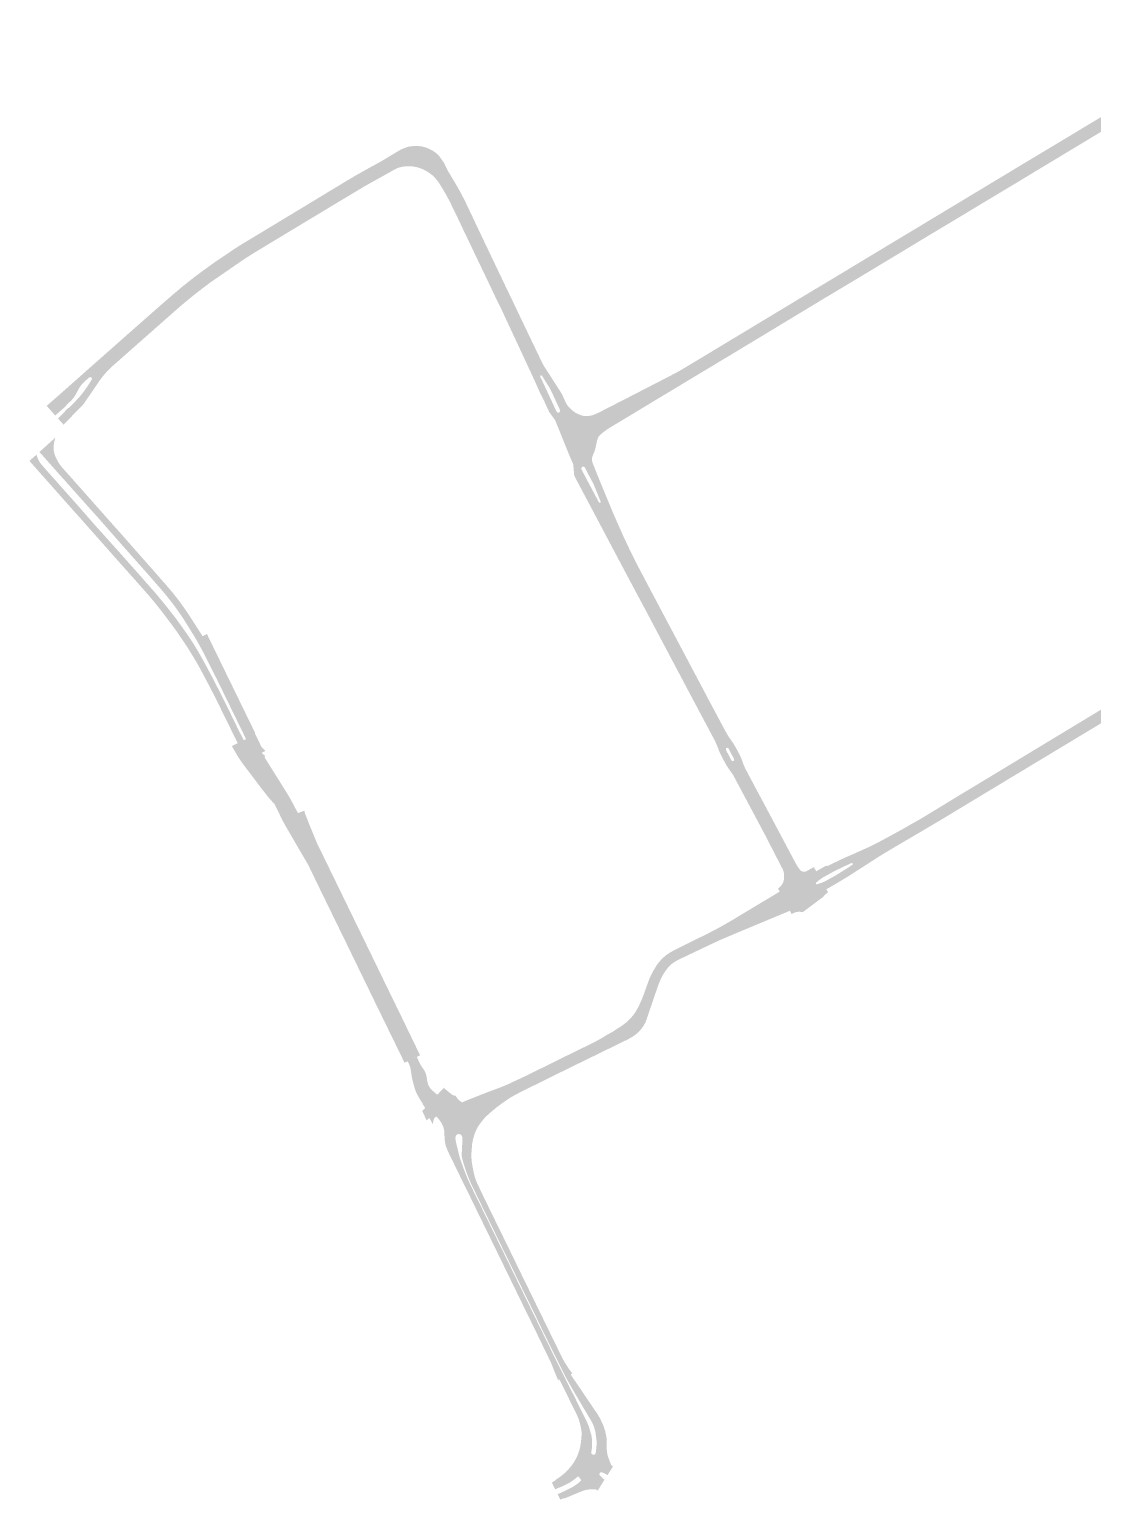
# Model space of a CAD drawing. Header units: inches. Extents: x 96691 to 101795, y 436648 to 442008.
# Drawn here: x 99948 to 100496, y 437876 to 438634 of the extents above; entities that cross this region are included whole.
import ezdxf

# ---------------------------------------------------------------- set-up
doc = ezdxf.new("R2010")
doc.units = ezdxf.units.IN
doc.header["$MEASUREMENT"] = 0

msp = doc.modelspace()

# ---------------------------------------------------------------- hatches: boundary and pattern name
for points in [[(100453.44, 438552.66), (100433.26, 438540.52), (100418.99, 438531.94), (100415.65, 438537.53), (100417.01, 438538.36), (100450.53, 438558.58), (100453.44, 438560.33), (100455, 438561.28), (100456.89, 438562.41), (100458.46, 438563.35), (100474.16, 438572.77), (100500.02, 438588.35), (100512.82, 438596.05), (100522.8, 438602.06), (100525.43, 438603.64), (100532.61, 438607.96), (100533.16, 438608.29), (100534.87, 438609.3), (100535.31, 438609.57), (100556.49, 438622.35), (100569.89, 438630.44), (100575.33, 438633.72), (100577.17, 438630.59), (100577.18, 438630.58), (100572.71, 438627.88), (100559.79, 438620.16), (100559.62, 438620.01), (100559.56, 438619.64), (100559.76, 438619.32), (100560.12, 438619.21), (100563.88, 438621.01), (100565.68, 438621.89), (100567.05, 438622.52), (100568.41, 438623.19), (100569.75, 438623.89), (100571.07, 438624.62), (100578.21, 438628.75), (100580.41, 438625.03), (100574.17, 438621.42), (100573.08, 438620.82), (100572.55, 438620.54), (100572.01, 438620.27), (100571.47, 438620.02), (100570.92, 438619.78), (100570.36, 438619.55), (100564.78, 438617.32), (100562.92, 438616.59), (100560.88, 438615.68), (100560.18, 438615.35), (100553.47, 438612.11), (100551.8, 438611.28), (100548.47, 438609.68), (100547.12, 438608.98), (100546.05, 438608.4), (100544.76, 438607.65), (100541.81, 438605.88), (100540.23, 438604.92), (100538.17, 438603.7), (100536.48, 438602.66), (100536.29, 438602.55), (100536.09, 438602.41), (100528.93, 438598.13), (100526.38, 438596.59), (100516.05, 438590.38), (100503.18, 438582.64), (100500.02, 438580.74), (100477.4, 438567.11), (100465.6, 438560), (100464.59, 438559.37), (100464.33, 438559.21), (100464.08, 438559.06), (100460.06, 438556.64), (100454.93, 438553.53), (100454.71, 438553.4), (100453.44, 438552.66)], [(100159.13, 438568.4), (100161.63, 438564.91), (100161.94, 438564.23), (100161.98, 438564.15), (100163.29, 438561.37), (100164.61, 438559.1), (100158.35, 438555.53), (100156.54, 438557.65), (100155.58, 438558.55), (100153.99, 438559.74), (100153.53, 438560.04), (100153.07, 438560.32), (100152.6, 438560.6), (100152.13, 438560.86), (100151.65, 438561.12), (100151.17, 438561.36), (100150.68, 438561.6), (100149.8, 438561.98), (100149.25, 438562.18), (100148.94, 438562.28), (100148.62, 438562.38), (100148.3, 438562.47), (100147.98, 438562.56), (100147.66, 438562.64), (100147.34, 438562.72), (100147.02, 438562.79), (100146.69, 438562.85), (100146.37, 438562.91), (100146.04, 438562.96), (100145.71, 438563.01), (100145.38, 438563.05), (100145.05, 438563.09), (100144.72, 438563.12), (100144.39, 438563.14), (100144.06, 438563.16), (100142.41, 438563.12), (100142.05, 438563.11), (100141.58, 438563.08), (100141.1, 438563.03), (100140.63, 438562.97), (100140.16, 438562.89), (100139.69, 438562.8), (100139.23, 438562.69), (100138.77, 438562.56), (100138.31, 438562.42), (100137.86, 438562.26), (100137.41, 438562.09), (100136.97, 438561.91), (100136.54, 438561.7), (100136.12, 438561.49), (100135.7, 438561.26), (100135.39, 438561.07), (100131.69, 438558.97), (100129.97, 438558.01), (100127.97, 438556.9), (100124.46, 438554.96), (100120.08, 438552.49), (100106.36, 438544.23), (100102.49, 438550.19), (100102.47, 438550.22), (100108.47, 438553.84), (100111.22, 438555.5), (100116.08, 438558.38), (100123.09, 438562.34), (100125.93, 438563.86), (100127.85, 438564.93), (100130.48, 438566.45), (100134.8, 438569.03), (100137.38, 438570.61), (100137.84, 438570.88), (100138.3, 438571.15), (100138.77, 438571.41), (100139.24, 438571.66), (100139.72, 438571.9), (100140.2, 438572.13), (100140.69, 438572.35), (100143.31, 438573.25), (100143.76, 438573.32), (100144.22, 438573.38), (100144.68, 438573.44), (100145.14, 438573.48), (100145.6, 438573.52), (100146.06, 438573.54), (100146.52, 438573.56), (100146.99, 438573.57), (100147.45, 438573.58), (100147.91, 438573.57), (100148.63, 438573.54), (100148.88, 438573.52), (100149.13, 438573.5), (100149.39, 438573.47), (100149.64, 438573.43), (100149.89, 438573.39), (100150.14, 438573.35), (100150.39, 438573.31), (100150.64, 438573.25), (100150.89, 438573.2), (100151.14, 438573.14), (100151.39, 438573.07), (100151.63, 438573.01), (100151.88, 438572.93), (100152.12, 438572.86), (100152.36, 438572.77), (100152.6, 438572.69), (100152.84, 438572.6), (100153.08, 438572.51), (100153.31, 438572.41), (100153.55, 438572.31), (100153.78, 438572.2), (100154.01, 438572.09), (100154.23, 438571.97), (100154.47, 438571.87), (100154.7, 438571.76), (100154.92, 438571.64), (100155.15, 438571.53), (100155.37, 438571.4), (100155.59, 438571.28), (100155.81, 438571.15), (100156.03, 438571.02), (100156.24, 438570.88), (100156.45, 438570.74), (100156.66, 438570.59), (100156.87, 438570.44), (100157.07, 438570.29), (100157.27, 438570.14), (100157.47, 438569.98), (100157.67, 438569.82), (100157.86, 438569.65), (100158.05, 438569.48), (100158.24, 438569.31), (100158.42, 438569.13), (100158.6, 438568.95), (100158.78, 438568.77), (100158.95, 438568.59), (100159.13, 438568.4)], [(100058.9, 438515.45), (100041.11, 438503.21), (100034.54, 438498.21), (100029.81, 438494.42), (100028.44, 438493.28), (100026.7, 438491.83), (100023.69, 438489.21), (100000.02, 438468.32), (99995.77, 438464.56), (99991.08, 438460.43), (99990.4, 438459.82), (99989.74, 438459.2), (99989.1, 438458.56), (99988.46, 438457.91), (99987.84, 438457.25), (99987.23, 438456.58), (99986.63, 438455.89), (99986.05, 438455.2), (99985.48, 438454.49), (99984.92, 438453.77), (99984.38, 438453.04), (99981.52, 438448.89), (99976.4, 438441.4), (99976.09, 438440.96), (99975.47, 438440.18), (99975.17, 438439.82), (99973.74, 438438.38), (99972.52, 438437.11), (99968.81, 438433.33), (99965.94, 438430.37), (99965.5, 438429.92), (99962.62, 438433.08), (99965.79, 438436.32), (99967.85, 438438.49), (99968.37, 438438.61), (99970.72, 438441), (99973.65, 438444.17), (99974.29, 438444.91), (99974.9, 438445.66), (99975.5, 438446.43), (99976.08, 438447.2), (99977.42, 438449.11), (99978.71, 438451.05), (99979.92, 438452.97), (99979.97, 438453.06), (99979.98, 438453.07), (99979.99, 438453.08), (99980, 438453.09), (99980, 438453.1), (99980.01, 438453.12), (99980.1, 438453.31), (99980.12, 438453.61), (99980.04, 438453.91), (99979.86, 438454.16), (99979.61, 438454.34), (99979.31, 438454.42), (99979, 438454.39), (99978.72, 438454.26), (99978.61, 438454.14), (99976.28, 438452.11), (99975.9, 438451.75), (99975.53, 438451.39), (99975.18, 438451.01), (99974.85, 438450.62), (99974.52, 438450.21), (99974.21, 438449.8), (99973.92, 438449.37), (99973.64, 438448.93), (99973.45, 438448.6), (99971.69, 438445.36), (99971.55, 438445.13), (99971.41, 438444.89), (99971.26, 438444.66), (99971.11, 438444.44), (99970.96, 438444.21), (99970.8, 438443.99), (99970.64, 438443.77), (99970.47, 438443.56), (99970.3, 438443.35), (99970.13, 438443.14), (99969.95, 438442.93), (99969.77, 438442.73), (99969.59, 438442.53), (99969.4, 438442.33), (99969.21, 438442.14), (99969.01, 438441.95), (99968.81, 438441.76), (99968.61, 438441.58), (99968.41, 438441.4), (99967.01, 438440.1), (99966.83, 438439.61), (99964.25, 438437.33), (99961.21, 438434.65), (99956.79, 438439.62), (99960.16, 438442.56), (99963.4, 438445.4), (99972.84, 438453.75), (99976.4, 438456.92), (99977.66, 438458.04), (99982.12, 438461.98), (99986.58, 438465.93), (99987.47, 438466.72), (99996.4, 438474.62), (99997.16, 438475.29), (100000.02, 438477.81), (100001.61, 438479.22), (100006.16, 438483.22), (100006.88, 438483.86), (100011.39, 438487.83), (100015.64, 438491.58), (100016.4, 438492.25), (100021.12, 438496.33), (100025.36, 438499.95), (100026.19, 438500.64), (100031.86, 438505.16), (100037.15, 438509.14), (100043.32, 438513.59), (100044.21, 438514.21), (100054.01, 438520.8), (100055.27, 438521.62), (100055.47, 438521.74), (100058.89, 438523.88), (100060.59, 438524.89), (100061.99, 438525.71), (100064.81, 438527.42), (100066.04, 438528.16), (100071.14, 438531.24), (100076.23, 438534.32), (100077.17, 438534.89), (100082.29, 438537.99), (100087.37, 438541.05), (100087.81, 438541.32), (100092.29, 438544.03), (100096.41, 438546.54), (100096.82, 438546.79), (100100.77, 438549.19), (100102.47, 438550.22), (100106.36, 438544.24), (100106.36, 438544.23), (100093.51, 438536.5), (100091.69, 438535.4), (100081.84, 438529.45), (100068.89, 438521.63), (100064.19, 438518.78), (100062.83, 438517.94), (100058.9, 438515.45)], [(100415.65, 438537.53), (100418.99, 438531.94), (100416.94, 438530.7), (100412.65, 438528.12), (100410.6, 438526.9), (100407.23, 438532.46), (100409.28, 438533.7), (100413.58, 438536.3), (100415.65, 438537.53)], [(100356.45, 438494.33), (100319.24, 438471.81), (100318.21, 438471.22), (100309.31, 438465.82), (100306.2, 438463.96), (100303.01, 438469.65), (100309.83, 438473.78), (100310.94, 438474.43), (100314.85, 438476.79), (100315.92, 438477.44), (100353.07, 438499.86), (100353.72, 438500.21), (100355.72, 438501.42), (100357.54, 438502.5), (100359.76, 438503.84), (100361.59, 438504.94), (100364, 438506.39), (100373.89, 438512.37), (100394.03, 438524.53), (100407.23, 438532.46), (100410.6, 438526.9), (100409.97, 438526.53), (100404.73, 438523.36), (100398.8, 438519.77), (100377.28, 438506.8), (100367.59, 438501), (100365.48, 438499.72), (100358.61, 438495.62), (100357.15, 438494.75), (100356.45, 438494.33)], [(100228.97, 438403.23), (100228.74, 438403.67), (100228.23, 438409.42), (100226.62, 438413.18), (100224.02, 438419.55), (100218.95, 438432.13), (100227.76, 438437.27), (100229.18, 438436.19), (100230.08, 438435.69), (100231.48, 438435.04), (100232.67, 438434.64), (100233.15, 438434.53), (100233.61, 438434.45), (100234.17, 438434.39), (100234.73, 438434.36), (100235.29, 438434.36), (100235.85, 438434.38), (100236.4, 438434.44), (100236.96, 438434.52), (100237.51, 438434.63), (100238.05, 438434.77), (100238.58, 438434.94), (100239.11, 438435.13), (100239.62, 438435.35), (100239.96, 438435.51), (100241.29, 438436.11), (100244.85, 438437.91), (100252.59, 438441.9), (100254.29, 438442.75), (100267.27, 438449.44), (100280.87, 438456.46), (100283.91, 438458.16), (100301.04, 438468.46), (100303.02, 438469.66), (100306.21, 438463.97), (100305.47, 438463.53), (100269.93, 438442.13), (100268.47, 438441.25), (100257.77, 438434.78), (100249.49, 438429.81), (100245.9, 438427.61), (100244.9, 438426.88), (100244.71, 438426.75), (100244.12, 438426.3), (100243.53, 438425.84), (100242.96, 438425.37), (100242.4, 438424.89), (100241.74, 438424.29), (100241.68, 438424.21), (100241.21, 438423.59), (100240.8, 438422.63), (100240.44, 438421.32), (100239.87, 438418.7), (100239.56, 438417.27), (100239.08, 438415.77), (100238.43, 438414.35), (100237.94, 438412.85), (100237.88, 438411.45), (100238.29, 438409.98), (100239.08, 438408.04), (100235.08, 438406.14), (100234.69, 438406.88), (100234.24, 438407.77), (100234.1, 438407.97), (100233.78, 438408.19), (100233.41, 438408.27), (100233.03, 438408.21), (100232.7, 438408.01), (100232.47, 438407.71), (100232.37, 438407.34), (100232.41, 438406.96), (100232.51, 438406.79), (100232.94, 438405.95), (100233.3, 438405.29), (100228.97, 438403.23)], [(99951.57, 438414.46), (99951.64, 438414.2), (99951.85, 438413.48), (99952.15, 438412.54), (99952.63, 438411.53), (99953.13, 438410.69), (99953.55, 438410.04), (99954.04, 438409.44), (99955.35, 438407.93), (99969.77, 438391.69), (99973.7, 438387.27), (99981.73, 438378.08), (99992.69, 438365.88), (100000.02, 438357.64), (100005.21, 438351.81), (100008.21, 438348.38), (100012.21, 438343.85), (100015.3, 438340.17), (100019.12, 438335.49), (100019.67, 438334.79), (100023.36, 438330.06), (100024.68, 438328.23), (100024.75, 438328.13), (100026.67, 438325.48), (100028.02, 438323.55), (100030.9, 438319.37), (100032.21, 438317.38), (100034.9, 438312.94), (100038.36, 438306.77), (100042.95, 438298.16), (100050.26, 438283.67), (100055.48, 438272.91), (100058.41, 438267.17), (100059.6, 438267.74), (100050.41, 438286.58), (100044.45, 438298.81), (100038.15, 438311.33), (100035.3, 438316.65), (100034.17, 438318.63), (100032.96, 438320.68), (100030.3, 438325), (100027.43, 438329.59), (100024.56, 438333.84), (100022.24, 438337.01), (100018.48, 438341.83), (100015.23, 438345.66), (100010.7, 438350.82), (100007.73, 438354.23), (100000.02, 438362.92), (99995.32, 438368.22), (99983.35, 438381.86), (99976.36, 438389.65), (99972.41, 438394.09), (99967.15, 438399.98), (99965.59, 438401.74), (99963.31, 438404.28), (99953.35, 438415.5), (99953.13, 438415.71), (99952.98, 438415.76), (99961.2, 438423.19), (99960.98, 438422.19), (99960.89, 438421.89), (99960.79, 438421.56), (99960.59, 438420.55), (99960.48, 438419.77), (99960.46, 438419.66), (99960.43, 438419.45), (99960.35, 438418.58), (99960.36, 438417.29), (99960.5, 438416.25), (99960.76, 438414.95), (99960.8, 438414.84), (99961.24, 438413.58), (99961.56, 438412.85), (99962.38, 438411.33), (99963.06, 438410.15), (99963.76, 438409.08), (99964.54, 438408.09), (99965.91, 438406.54), (99968.17, 438404.04), (99968.84, 438403.28), (99974.96, 438396.39), (99981.48, 438389.01), (99982.62, 438387.72), (99990.77, 438378.52), (99992.61, 438376.46), (99994.55, 438374.3), (99994.86, 438373.96), (99995.17, 438373.58), (99995.31, 438373.44), (100000.02, 438368.09), (100004.8, 438362.66), (100009.14, 438357.78), (100010.17, 438356.61), (100010.22, 438356.56), (100012.98, 438353.41), (100013.04, 438353.34), (100013.58, 438352.72), (100018.35, 438347.28), (100021.59, 438343.46), (100023.87, 438340.6), (100025.44, 438338.53), (100026.61, 438336.92), (100029.57, 438332.66), (100030.6, 438331.09), (100030.66, 438331.01), (100032, 438328.9), (100033.28, 438326.9), (100036.01, 438322.66), (100037.06, 438321), (100037.2, 438320.87), (100037.35, 438320.87), (100037.47, 438320.98), (100037.58, 438321.05), (100039.45, 438322), (100040.1, 438320.52), (100064.27, 438270.94), (100064.2, 438270.75), (100064.19, 438270.59), (100064.3, 438270.34), (100064.43, 438270.08), (100067.61, 438263.61), (100069.55, 438261.66), (100067.55, 438260.7), (100067.55, 438260.7), (100067.98, 438260.3), (100068.44, 438259.92), (100068.92, 438259.56), (100069.42, 438259.24), (100069.26, 438258.92), (100069.26, 438258.92), (100069.23, 438258.89), (100069.21, 438258.87), (100069.19, 438258.84), (100069.17, 438258.81), (100069.15, 438258.78), (100069.14, 438258.75), (100069.12, 438258.72), (100069.11, 438258.69), (100069.1, 438258.65), (100069.1, 438258.62), (100069.09, 438258.59), (100069.09, 438258.55), (100069.09, 438258.52), (100069.09, 438258.48), (100069.1, 438258.45), (100069.1, 438258.42), (100069.11, 438258.38), (100069.12, 438258.35), (100069.14, 438258.32), (100069.86, 438257.19), (100074.7, 438249.45), (100076.87, 438246.02), (100081.21, 438239.03), (100082.82, 438236.25), (100086.1, 438230.03), (100086.1, 438230.03), (100086.11, 438230), (100086.12, 438229.97), (100086.14, 438229.94), (100086.16, 438229.92), (100086.18, 438229.89), (100086.2, 438229.87), (100086.22, 438229.85), (100086.25, 438229.83), (100086.27, 438229.81), (100086.3, 438229.79), (100086.33, 438229.78), (100086.35, 438229.77), (100086.38, 438229.76), (100086.41, 438229.75), (100086.44, 438229.74), (100086.47, 438229.73), (100086.51, 438229.73), (100086.54, 438229.73), (100086.57, 438229.73), (100086.6, 438229.74), (100086.63, 438229.74), (100086.66, 438229.75), (100086.69, 438229.76), (100087.61, 438230.12), (100089.61, 438230.87), (100089.61, 438230.87), (100089.74, 438230.43), (100089.85, 438229.98), (100089.92, 438229.53), (100091.49, 438225.55), (100092.25, 438223.6), (100093.01, 438221.74), (100096.06, 438214.31), (100098.71, 438208.87), (100105.94, 438194.01), (100109.12, 438187.5), (100110.41, 438184.84), (100113.06, 438179.37), (100113.15, 438179.18), (100119.64, 438165.87), (100126.41, 438151.93), (100133.17, 438138), (100139.95, 438124.09), (100146.68, 438110.14), (100149.29, 438104.76), (100147.57, 438103.93), (100142.89, 438101.68), (100141.29, 438100.9), (100128, 438128.12), (100125.15, 438133.96), (100123.16, 438138.08), (100121.87, 438140.73), (100118.31, 438148.06), (100111.55, 438161.95), (100111.56, 438161.97), (100105.08, 438175.22), (100097.8, 438190.17), (100092.6, 438200.91), (100091.7, 438202.77), (100088.05, 438209.03), (100087.27, 438210.36), (100081.3, 438220.64), (100079.84, 438223.17), (100078.51, 438225.62), (100074.35, 438234.11), (100070.77, 438238.15), (100069.3, 438240.08), (100067.71, 438242.08), (100064.31, 438246.58), (100062.97, 438248.39), (100061.62, 438250.16), (100058.21, 438254.67), (100057.36, 438255.81), (100056.03, 438257.76), (100053.47, 438262.04), (100052.28, 438264.16), (100053.85, 438264.98), (100054.15, 438265.14), (100055.33, 438265.7), (100054.29, 438267.69), (100049.68, 438277.07), (100043.73, 438289.17), (100039.02, 438298.26), (100035.14, 438305.51), (100032.44, 438310.11), (100029.7, 438314.56), (100029.15, 438315.42), (100027.83, 438317.41), (100023.63, 438323.57), (100021.46, 438326.56), (100021.37, 438326.68), (100020.94, 438327.26), (100015.88, 438333.94), (100012.85, 438337.75), (100009.47, 438341.79), (100005.69, 438346.07), (100002.88, 438349.25), (100000.02, 438352.47), (99991.2, 438362.38), (99978.29, 438376.97), (99967.24, 438389.39), (99957.86, 438399.98), (99952.68, 438405.82), (99951.22, 438407.48), (99949.53, 438409.38), (99947.89, 438411.22), (99951.57, 438414.46)], [(100249.13, 438383.55), (100253.99, 438372.55), (100254.03, 438372.47), (100258.06, 438363.94), (100260.33, 438359.35), (100264.08, 438352.23), (100263.97, 438352.16), (100257.85, 438348.66), (100257.82, 438348.71), (100249.66, 438364.12), (100245.12, 438372.69), (100230.67, 438399.98), (100230.47, 438400.34), (100230.06, 438401.13), (100229.36, 438402.46), (100228.96, 438403.23), (100233.28, 438405.28), (100234.78, 438402.47), (100236.1, 438399.98), (100241.45, 438389.91), (100241.59, 438389.73), (100241.96, 438389.65), (100242.28, 438389.84), (100242.4, 438390.2), (100242.32, 438390.37), (100238.85, 438398.96), (100238.59, 438399.5), (100238.33, 438399.98), (100236.51, 438403.42), (100235.07, 438406.13), (100239.07, 438408.03), (100239.42, 438407.17), (100240.03, 438405.56), (100242.32, 438399.98), (100244.78, 438393.99), (100248.14, 438385.93), (100249.13, 438383.55)], [(100220.54, 437937), (100220.52, 437937.03), (100220.52, 437937.03), (100220.54, 437937)]]:
    msp.add_hatch(color=256).paths.add_polyline_path(points, flags=0)
h = msp.add_hatch(color=256)
h.paths.add_polyline_path([(100192.62, 438502.77), (100197.96, 438491.64), (100200.31, 438486.69), (100200.35, 438486.58), (100212.66, 438460.92), (100214.82, 438457.53), (100214.88, 438457.45), (100221.48, 438447.14), (100222.3, 438445.87), (100224.37, 438441.35), (100224.56, 438440.98), (100224.81, 438440.54), (100225.08, 438440.12), (100225.37, 438439.72), (100225.68, 438439.33), (100226.02, 438438.95), (100227.06, 438437.91), (100227.77, 438437.26), (100218.95, 438432.13), (100215.69, 438436.67), (100215.57, 438437.08), (100215.4, 438437.49), (100214.52, 438439.26), (100213.6, 438441.31), (100212.73, 438443.15), (100211.77, 438445.15), (100211.5, 438445.46), (100208.41, 438452.42), (100200.55, 438469.37), (100193.85, 438483.72), (100192.03, 438487.65), (100190.93, 438490.02), (100188.89, 438494.08), (100183.3, 438505.85), (100178.66, 438515.54), (100177.67, 438517.58), (100176.41, 438520.29), (100171.98, 438529.55), (100171.74, 438530), (100168.87, 438536.13), (100168.56, 438536.81), (100164.14, 438545.82), (100163.18, 438547.6), (100161.43, 438550.65), (100159.59, 438553.65), (100158.35, 438555.53), (100164.61, 438559.1), (100167.02, 438555.14), (100169.89, 438550.11), (100172.32, 438545.46), (100175.43, 438538.92), (100183.34, 438522.21), (100191.32, 438505.49), (100192.03, 438504.01), (100192.62, 438502.77)], flags=0)
h.paths.add_polyline_path([(100216.15, 438448.75), (100212.11, 438455.13), (100211.97, 438455.3), (100211.6, 438455.36), (100211.27, 438455.16), (100211.17, 438454.8), (100215.41, 438445.71), (100217.06, 438442.17), (100219.53, 438436.88), (100219.61, 438436.71), (100219.62, 438436.7), (100219.62, 438436.68), (100219.63, 438436.67), (100219.64, 438436.65), (100219.77, 438436.45), (100220.07, 438436.22), (100220.44, 438436.13), (100220.82, 438436.18), (100221.15, 438436.36), (100221.38, 438436.66), (100221.5, 438437.02), (100221.47, 438437.4), (100221.38, 438437.57), (100218.87, 438443.01), (100217.2, 438446.57), (100216.15, 438448.75)], flags=0)
h = msp.add_hatch(color=256)
h.paths.add_polyline_path([(100298.64, 438286.97), (100306.41, 438272.4), (100307.22, 438270.91), (100307.64, 438270.19), (100308.09, 438269.48), (100308.54, 438268.78), (100309.01, 438268.09), (100309.5, 438267.41), (100310.56, 438265.9), (100311.09, 438265.05), (100312.57, 438262.42), (100313.55, 438260.62), (100313.8, 438260.13), (100314.05, 438259.63), (100314.29, 438259.13), (100314.52, 438258.63), (100314.74, 438258.12), (100314.95, 438257.61), (100315.15, 438257.09), (100315.34, 438256.57), (100315.74, 438255.44), (100315.97, 438254.83), (100316.21, 438254.23), (100316.46, 438253.63), (100316.72, 438253.04), (100317, 438252.46), (100317.19, 438252.09), (100321.77, 438243.46), (100325.46, 438236.58), (100325.72, 438236.09), (100333.91, 438220.7), (100342.79, 438203.96), (100336.32, 438200.44), (100336.07, 438200.99), (100334.36, 438204.27), (100330.08, 438212.6), (100327.45, 438217.73), (100323.27, 438225.61), (100318.74, 438234.08), (100310.94, 438248.77), (100310.3, 438249.79), (100309.71, 438250.64), (100309.11, 438251.45), (100308.53, 438252.27), (100307.97, 438253.1), (100307.42, 438253.94), (100306.89, 438254.79), (100306.05, 438256.39), (100304.56, 438259.25), (100304.1, 438260.13), (100303.85, 438260.68), (100303.61, 438261.23), (100303.38, 438261.79), (100303.16, 438262.35), (100302.9, 438263.06), (100302.6, 438263.82), (100302.41, 438264.29), (100302.19, 438264.84), (100302.03, 438265.21), (100301.85, 438265.62), (100301.61, 438266.14), (100301.44, 438266.5), (100301.2, 438267.02), (100300.93, 438267.55), (100300.75, 438267.91), (100300.47, 438268.44), (100299.93, 438269.46), (100296.75, 438275.39), (100296.04, 438276.73), (100292.74, 438282.91), (100292.19, 438283.97), (100291.87, 438284.59), (100288.92, 438290.13), (100280, 438306.97), (100279.24, 438308.41), (100268.71, 438328.29), (100267.21, 438331.14), (100261.09, 438342.6), (100260.47, 438343.72), (100259.54, 438345.49), (100259.05, 438346.39), (100257.85, 438348.66), (100264.08, 438352.23), (100266.68, 438347.28), (100271.19, 438338.76), (100280.32, 438321.54), (100288.54, 438306.03), (100292.69, 438298.21), (100296.88, 438290.27), (100297.51, 438289.06), (100298.64, 438286.97)], flags=0)
h.paths.add_polyline_path([(100308.99, 438261.57), (100308.28, 438262.92), (100308.16, 438263.11), (100307.82, 438263.29), (100307.43, 438263.28), (100307.1, 438263.09), (100306.91, 438262.76), (100306.9, 438262.37), (100306.99, 438262.2), (100307.67, 438260.86), (100309.08, 438258.18), (100309.78, 438256.85), (100309.79, 438256.84), (100309.79, 438256.83), (100309.83, 438256.77), (100310, 438256.57), (100310.34, 438256.43), (100310.72, 438256.47), (100311.02, 438256.69), (100311.19, 438257.02), (100311.18, 438257.4), (100311.09, 438257.56), (100310.39, 438258.9), (100308.99, 438261.57)], flags=0)
h = msp.add_hatch(color=256)
h.paths.add_polyline_path([(100181.78, 438071.54), (100178.7, 438073.98), (100177.85, 438074.65), (100177.56, 438074.34), (100177.17, 438073.93), (100177.06, 438073.8), (100176.45, 438073.1), (100176.3, 438072.95), (100176.17, 438072.82), (100176.08, 438072.71), (100175.97, 438072.6), (100175.87, 438072.51), (100175.74, 438072.43), (100175.59, 438072.35), (100175.41, 438072.28), (100175.23, 438072.24), (100175.07, 438072.22), (100174.91, 438072.22), (100174.77, 438072.23), (100174.64, 438072.25), (100174.52, 438072.29), (100174.41, 438072.33), (100174.28, 438072.39), (100174.18, 438072.45), (100173.84, 438072.72), (100173.37, 438073.1), (100173.25, 438073.21), (100173.16, 438073.31), (100173.08, 438073.42), (100172.99, 438073.58), (100172.93, 438073.69), (100172.9, 438073.77), (100172.86, 438073.9), (100172.83, 438074.07), (100172.81, 438074.21), (100172.81, 438074.39), (100172.84, 438074.58), (100172.87, 438074.73), (100172.94, 438074.91), (100173.02, 438075.09), (100173.45, 438075.64), (100174.19, 438076.35), (100174.95, 438077.02), (100172.36, 438079.15), (100170.83, 438080.43), (100172.83, 438081.3), (100174.2, 438081.87), (100176.42, 438082.73), (100178.23, 438083.44), (100179.67, 438084.02), (100181.82, 438084.86), (100184.74, 438086), (100187.11, 438086.87), (100189.25, 438087.66), (100191.73, 438088.62), (100193.16, 438089.22), (100194.94, 438089.98), (100197.17, 438091.04), (100203.3, 438093.89), (100214.17, 438099.25), (100228.2, 438106.18), (100234.68, 438109.34), (100237.92, 438110.92), (100239.54, 438111.73), (100242.93, 438113.65), (100246.21, 438115.62), (100248.44, 438116.81), (100249.79, 438117.7), (100251.34, 438118.7), (100253.26, 438119.94), (100254.5, 438120.91), (100255.43, 438121.57), (100256.14, 438122.12), (100256.87, 438122.87), (100257.6, 438123.59), (100258.35, 438124.48), (100258.95, 438125.19), (100259.72, 438126.22), (100260.39, 438127.25), (100261.11, 438128.46), (100261.61, 438129.34), (100262.09, 438130.28), (100262.5, 438131.14), (100263.18, 438132.64), (100263.9, 438134.35), (100264.73, 438136.54), (100265.36, 438138.34), (100266.44, 438141.32), (100267.22, 438143.48), (100267.84, 438145), (100268.21, 438145.83), (100268.9, 438147.22), (100269.98, 438149.09), (100270.46, 438149.9), (100271.15, 438151.01), (100271.95, 438152.16), (100273.43, 438153.91), (100274.8, 438155.26), (100276.37, 438156.59), (100277.27, 438157.19), (100278.69, 438158.06), (100280.63, 438159.13), (100282.16, 438159.9), (100284.2, 438160.92), (100285.69, 438161.64), (100286.91, 438162.24), (100289.75, 438163.64), (100292.59, 438165.06), (100295.01, 438166.24), (100295.32, 438166.39), (100295.68, 438166.57), (100296.04, 438166.75), (100296.54, 438167), (100297.27, 438167.37), (100298.03, 438167.76), (100299.36, 438168.43), (100300.27, 438168.89), (100300.92, 438169.21), (100301.33, 438169.44), (100301.83, 438169.71), (100302.66, 438170.17), (100303.55, 438170.66), (100304.34, 438171.09), (100305.04, 438171.48), (100305.91, 438171.97), (100306.7, 438172.41), (100307.38, 438172.81), (100308.21, 438173.29), (100309.15, 438173.84), (100310.11, 438174.39), (100310.63, 438174.7), (100312.03, 438175.54), (100314.43, 438177.02), (100316.18, 438178.05), (100318.69, 438179.56), (100321.99, 438181.53), (100323.4, 438182.38), (100324.78, 438183.22), (100325.74, 438183.79), (100327.46, 438184.82), (100329.16, 438185.84), (100330.56, 438186.69), (100331.07, 438186.99), (100331.83, 438187.45), (100332.47, 438187.84), (100333.52, 438188.47), (100334.67, 438189.15), (100333.85, 438190.79), (100334.11, 438190.97), (100334.36, 438191.17), (100334.61, 438191.37), (100334.85, 438191.62), (100335.11, 438191.87), (100335.6, 438192.44), (100335.86, 438192.83), (100336.2, 438193.4), (100336.36, 438193.74), (100336.51, 438194.05), (100336.63, 438194.42), (100336.75, 438194.86), (100336.86, 438195.46), (100336.89, 438195.77), (100336.91, 438196.24), (100336.91, 438197.24), (100336.88, 438198.26), (100336.73, 438199.29), (100336.31, 438200.45), (100342.79, 438203.95), (100344.04, 438201.84), (100344.97, 438200.62), (100345.26, 438200.22), (100345.51, 438200.02), (100345.73, 438199.86), (100346.02, 438199.7), (100346.31, 438199.58), (100346.57, 438199.5), (100346.84, 438199.44), (100347.07, 438199.42), (100347.25, 438199.41), (100347.44, 438199.41), (100347.6, 438199.43), (100347.8, 438199.46), (100347.98, 438199.5), (100348.16, 438199.56), (100348.25, 438199.58), (100348.4, 438199.65), (100348.55, 438199.71), (100348.76, 438199.83), (100348.91, 438199.93), (100351.91, 438201.57), (100352.26, 438201.77), (100352.75, 438200.91), (100353.47, 438199.63), (100356.12, 438201.13), (100358.02, 438202.2), (100358.71, 438202.58), (100358.75, 438202.51), (100358.79, 438202.46), (100358.86, 438202.4), (100358.98, 438202.34), (100359.08, 438202.31), (100359.19, 438202.3), (100359.26, 438202.3), (100359.36, 438202.33), (100359.54, 438202.41), (100359.91, 438202.59), (100362.3, 438203.79), (100365.01, 438205.1), (100368.07, 438206.54), (100371.19, 438207.93), (100372.79, 438208.61), (100373.57, 438208.95), (100374.51, 438209.38), (100375.27, 438209.71), (100376.04, 438210.06), (100377.18, 438210.59), (100378.1, 438211), (100379.31, 438211.54), (100380.02, 438211.86), (100380.82, 438212.23), (100381.82, 438212.7), (100382.7, 438213.13), (100383.44, 438213.49), (100384.21, 438213.88), (100384.55, 438214.05), (100385.14, 438214.38), (100386.43, 438215.06), (100387.51, 438215.65), (100388.26, 438216.05), (100388.9, 438216.4), (100389.53, 438216.74), (100390.92, 438217.48), (100392.06, 438218.1), (100393.07, 438218.66), (100394.19, 438219.27), (100395.99, 438220.27), (100397.61, 438221.15), (100399.39, 438222.14), (100400.83, 438222.99), (100404.22, 438224.92), (100407.12, 438226.55), (100412.71, 438229.93), (100419.41, 438234), (100425.56, 438237.77), (100431.61, 438241.41), (100502.98, 438284.6), (100507.07, 438287.07), (100510.14, 438282), (100509.07, 438281.33), (100508.26, 438280.85), (100507.63, 438280.48), (100505.63, 438279.02), (100504.46, 438277.93), (100502.98, 438276.52), (100502.99, 438276.62), (100502.98, 438276.73), (100502.96, 438276.86), (100502.9, 438276.95), (100502.81, 438277.06), (100502.69, 438277.14), (100502.55, 438277.17), (100502.38, 438277.16), (100502.24, 438277.09), (100501.84, 438276.86), (100500.72, 438276.18), (100441.81, 438240.66), (100430.59, 438233.88), (100419.12, 438226.94), (100407.57, 438220.1), (100399.98, 438215.66), (100391.51, 438210.67), (100385.47, 438206.99), (100377.36, 438201.76), (100373.55, 438199.34), (100372.05, 438198.33), (100370.51, 438197.34), (100369.35, 438196.63), (100365.01, 438194.01), (100361.47, 438191.96), (100358.71, 438190.35), (100359.63, 438188.77), (100358.52, 438187.98), (100357.98, 438187.54), (100357.44, 438186.94), (100357, 438186.36), (100348.92, 438180.33), (100346.49, 438178.51), (100346.06, 438178.61), (100345.36, 438178.72), (100344.62, 438178.75), (100343.97, 438178.72), (100343.36, 438178.62), (100342.74, 438178.46), (100342.17, 438178.24), (100341.43, 438177.93), (100340.73, 438177.62), (100339.92, 438179.27), (100313.72, 438168.35), (100308.11, 438165.97), (100303.93, 438164.2), (100300.26, 438162.49), (100288.63, 438156.97), (100284.04, 438154.77), (100281.95, 438153.77), (100280.28, 438152.76), (100278.84, 438151.73), (100278.37, 438151.22), (100277.22, 438150.11), (100275.94, 438148.5), (100274.96, 438147.02), (100274.26, 438145.82), (100273.57, 438144.49), (100272.81, 438142.79), (100272.02, 438140.8), (100271.27, 438138.65), (100266.89, 438125.8), (100266.06, 438123.37), (100265.47, 438121.79), (100265.04, 438120.95), (100264.67, 438120.25), (100264.07, 438119.35), (100263.21, 438118.22), (100262.27, 438117.15), (100261.56, 438116.44), (100260.73, 438115.75), (100260.02, 438115.17), (100259.44, 438114.72), (100258.41, 438114.1), (100257.11, 438113.35), (100255.79, 438112.67), (100254.18, 438111.92), (100252.76, 438111.22), (100250.34, 438110.02), (100248.13, 438108.93), (100245.83, 438107.8), (100243.73, 438106.77), (100242.53, 438106.19), (100240.92, 438105.43), (100239.84, 438104.85), (100238.21, 438104.08), (100235.68, 438102.82), (100233.74, 438101.91), (100231.71, 438100.9), (100229.18, 438099.66), (100226.23, 438098.2), (100223.11, 438096.68), (100220.13, 438095.23), (100217.1, 438093.71), (100213.86, 438092.12), (100210.36, 438090.39), (100207.17, 438088.81), (100203.81, 438087.14), (100201.99, 438086.23), (100200.6, 438085.54), (100199.1, 438084.74), (100197.81, 438084.06), (100196.61, 438083.37), (100195.4, 438082.64), (100194.54, 438082.1), (100193.57, 438081.43), (100192.61, 438080.76), (100191.62, 438080.05), (100190.61, 438079.32), (100189.75, 438078.67), (100188.65, 438077.82), (100187.22, 438076.66), (100186.19, 438075.79), (100185.72, 438075.38), (100185.3, 438075.02), (100184.99, 438074.74), (100184.73, 438074.51), (100184.39, 438074.21), (100183.8, 438073.69), (100183.21, 438073.11), (100182.76, 438072.64), (100182.31, 438072.15), (100181.78, 438071.54)], flags=0)
h.paths.add_polyline_path([(100357.83, 438196.95), (100357.72, 438196.9), (100357.14, 438196.56), (100356.57, 438196.19), (100355.94, 438195.76), (100355.45, 438195.41), (100354.9, 438194.99), (100354.35, 438194.53), (100353.76, 438194.03), (100353.41, 438193.72), (100353.36, 438193.61), (100353.32, 438193.47), (100353.31, 438193.34), (100353.34, 438193.22), (100353.39, 438193.12), (100353.46, 438193.02), (100353.59, 438192.95), (100353.75, 438192.9), (100353.88, 438192.9), (100354.01, 438192.95), (100355.28, 438193.37), (100356.19, 438193.68), (100357.04, 438194.01), (100357.65, 438194.27), (100358.06, 438194.47), (100358.85, 438194.91), (100360.56, 438195.88), (100362.39, 438196.85), (100364.38, 438198.01), (100366.11, 438199.11), (100367.72, 438200.11), (100368.93, 438200.87), (100370.55, 438201.91), (100372.04, 438202.95), (100372.17, 438203.05), (100372.27, 438203.19), (100372.32, 438203.28), (100372.34, 438203.39), (100372.3, 438203.55), (100372.25, 438203.68), (100372.14, 438203.8), (100372.01, 438203.88), (100371.81, 438203.92), (100371.63, 438203.87), (100371.2, 438203.67), (100366.63, 438201.54), (100362.5, 438199.51), (100357.83, 438196.95)], flags=0)
h = msp.add_hatch(color=256)
h.paths.add_polyline_path([(100221.51, 437875.67), (100220.16, 437878.49), (100222.28, 437879.3), (100222.24, 437879.38), (100224.49, 437880.42), (100226.3, 437881.32), (100227.51, 437881.94), (100228.67, 437882.63), (100229.79, 437883.38), (100230.59, 437883.98), (100231.36, 437884.63), (100232.12, 437885.3), (100232.15, 437885.32), (100232.17, 437885.35), (100232.19, 437885.38), (100232.21, 437885.41), (100232.23, 437885.44), (100232.24, 437885.47), (100232.25, 437885.5), (100232.26, 437885.53), (100232.27, 437885.56), (100232.28, 437885.6), (100232.28, 437885.63), (100232.28, 437885.67), (100232.28, 437885.7), (100232.28, 437885.73), (100232.27, 437885.77), (100232.27, 437885.8), (100232.26, 437885.83), (100232.24, 437885.87), (100232.23, 437885.9), (100232.21, 437885.93), (100232.2, 437885.96), (100232.18, 437885.98), (100231.11, 437887.38), (100231.09, 437887.41), (100231.06, 437887.43), (100231.04, 437887.45), (100231.01, 437887.47), (100230.98, 437887.48), (100230.95, 437887.5), (100230.92, 437887.51), (100230.89, 437887.52), (100230.86, 437887.53), (100230.82, 437887.53), (100230.79, 437887.54), (100230.76, 437887.54), (100230.73, 437887.54), (100230.69, 437887.54), (100230.66, 437887.53), (100230.63, 437887.52), (100230.6, 437887.51), (100230.57, 437887.5), (100230.54, 437887.49), (100230.51, 437887.47), (100230.48, 437887.45), (100230.45, 437887.43), (100230.43, 437887.41), (100229.27, 437886.43), (100228.39, 437885.75), (100227.48, 437885.1), (100226.55, 437884.5), (100225.83, 437884.1), (100225.09, 437883.74), (100223.29, 437882.86), (100221.05, 437881.79), (100221, 437881.91), (100218.96, 437880.92), (100217.22, 437884.44), (100219.21, 437885.7), (100219.12, 437885.85), (100220.37, 437886.65), (100221.6, 437887.52), (100222.79, 437888.46), (100223.92, 437889.43), (100225, 437890.46), (100226.28, 437891.87), (100227.47, 437893.36), (100228.36, 437894.6), (100229.16, 437895.9), (100229.88, 437897.24), (100230.51, 437898.63), (100231.03, 437900.04), (100231.47, 437901.47), (100231.81, 437902.88), (100232.08, 437904.3), (100232.28, 437905.73), (100232.37, 437907.3), (100232.45, 437908.21), (100232.64, 437908.2), (100232.65, 437909.46), (100232.65, 437910.85), (100232.47, 437910.8), (100232.39, 437911.5), (100232.29, 437912.19), (100231.98, 437913.64), (100231.87, 437914.2), (100231.74, 437914.76), (100231.28, 437916.37), (100230.98, 437917.26), (100230.64, 437918.14), (100230.25, 437919.01), (100229.82, 437919.92), (100227.62, 437924.43), (100223.92, 437931.93), (100221.21, 437937.38), (100221.2, 437937.4), (100221.18, 437937.43), (100221.16, 437937.45), (100221.14, 437937.48), (100221.11, 437937.5), (100221.09, 437937.52), (100221.06, 437937.54), (100221.04, 437937.55), (100221.01, 437937.57), (100220.98, 437937.58), (100220.95, 437937.59), (100220.92, 437937.6), (100220.89, 437937.61), (100220.86, 437937.61), (100220.83, 437937.61), (100220.79, 437937.61), (100220.76, 437937.61), (100220.73, 437937.61), (100220.7, 437937.6), (100220.67, 437937.59), (100220.64, 437937.57), (100220.62, 437937.55), (100220.6, 437937.52), (100220.58, 437937.49), (100220.56, 437937.46), (100220.54, 437937.43), (100220.53, 437937.4), (100220.52, 437937.37), (100220.51, 437937.33), (100220.5, 437937.3), (100220.49, 437937.27), (100220.49, 437937.23), (100220.49, 437937.2), (100220.49, 437937.16), (100220.5, 437937.13), (100220.5, 437937.09), (100220.51, 437937.06), (100220.52, 437937.03), (100218.61, 437941.59), (100217.12, 437945.39), (100217.02, 437945.59), (100217, 437945.82), (100213.68, 437952.61), (100208.62, 437963.09), (100201.57, 437977.47), (100197.94, 437984.94), (100194.27, 437992.48), (100186.66, 438008.08), (100179.45, 438022.83), (100173.6, 438034.87), (100170.73, 438040.68), (100169.95, 438042.24), (100168.87, 438044.48), (100167.16, 438047.99), (100165.76, 438050.85), (100164.21, 438054.06), (100163.67, 438055.23), (100163.38, 438055.88), (100163.03, 438056.79), (100162.57, 438057.88), (100162.45, 438058.27), (100162.18, 438059.68), (100161.98, 438061.11), (100161.95, 438061.46), (100161.91, 438062.25), (100161.86, 438063.29), (100161.83, 438063.69), (100161.81, 438064.57), (100161.77, 438065.23), (100161.69, 438065.89), (100161.57, 438066.53), (100161.4, 438067.23), (100161.18, 438067.92), (100160.92, 438068.59), (100160.52, 438069.42), (100160.07, 438070.21), (100159.57, 438070.98), (100159.01, 438071.71), (100158.41, 438072.4), (100157.83, 438072.96), (100157.81, 438072.98), (100157.78, 438073), (100157.76, 438073.02), (100157.73, 438073.03), (100157.7, 438073.05), (100157.67, 438073.06), (100157.64, 438073.07), (100157.61, 438073.08), (100157.57, 438073.08), (100157.54, 438073.09), (100157.51, 438073.09), (100157.48, 438073.09), (100157.45, 438073.08), (100157.41, 438073.08), (100157.38, 438073.07), (100157.35, 438073.06), (100157.32, 438073.05), (100157.29, 438073.04), (100157.26, 438073.02), (100157.23, 438073.01), (100157.21, 438072.99), (100157.18, 438072.96), (100157.16, 438072.94), (100157.13, 438072.92), (100156.96, 438072.7), (100156.8, 438072.48), (100156.65, 438072.25), (100156.52, 438072.01), (100156.4, 438071.76), (100156.28, 438071.46), (100156.18, 438071.14), (100156.1, 438070.82), (100156.04, 438070.5), (100155.99, 438070.13), (100155.97, 438069.76), (100155.98, 438069.4), (100156, 438069.03), (100153.99, 438072.51), (100152.73, 438071.16), (100150.37, 438075.96), (100151.19, 438076.87), (100151.87, 438077.63), (100150.54, 438079.74), (100150.68, 438079.84), (100150.28, 438080.37), (100149.58, 438081.44), (100148.92, 438082.53), (100147.89, 438084.42), (100147.42, 438085.37), (100147, 438086.35), (100146.38, 438088.13), (100145.81, 438090.2), (100145.35, 438092.01), (100144.97, 438093.84), (100144.79, 438094.99), (100144.59, 438096.37), (100144.45, 438097.33), (100144.36, 438097.89), (100144.23, 438098.44), (100144.09, 438098.93), (100143.91, 438099.42), (100143.72, 438099.9), (100142.89, 438101.68), (100146.04, 438103.18), (100147.57, 438103.93), (100148.51, 438101.97), (100149.39, 438100.17), (100149.77, 438099.42), (100150.19, 438098.82), (100151.17, 438097.4), (100151.36, 438097.09), (100151.61, 438096.68), (100151.84, 438096.25), (100152.04, 438095.8), (100152.2, 438095.35), (100152.34, 438094.88), (100152.59, 438093.88), (100152.78, 438092.86), (100152.95, 438091.59), (100153.05, 438091.22), (100153.25, 438090.33), (100153.35, 438089.95), (100153.48, 438089.58), (100153.64, 438089.22), (100153.81, 438088.87), (100154.02, 438088.54), (100154.24, 438088.22), (100155.05, 438087.05), (100155.89, 438086.36), (100157.8, 438084.69), (100157.83, 438084.67), (100157.86, 438084.65), (100157.89, 438084.63), (100157.92, 438084.62), (100157.95, 438084.61), (100157.98, 438084.59), (100158.02, 438084.59), (100158.05, 438084.58), (100158.08, 438084.58), (100158.12, 438084.57), (100158.15, 438084.58), (100158.19, 438084.58), (100158.22, 438084.58), (100158.25, 438084.59), (100158.29, 438084.6), (100158.32, 438084.61), (100158.35, 438084.63), (100158.38, 438084.64), (100158.41, 438084.66), (100158.44, 438084.68), (100158.46, 438084.71), (100158.49, 438084.73), (100158.51, 438084.75), (100159.19, 438085.49), (100159.88, 438086.23), (100161.52, 438087.99), (100161.66, 438087.83), (100161.82, 438087.67), (100161.98, 438087.53), (100162.15, 438087.39), (100163.59, 438086.21), (100165.36, 438084.8), (100165.65, 438084.57), (100165.82, 438084.45), (100166, 438084.34), (100166.18, 438084.24), (100166.38, 438084.15), (100166.57, 438084.08), (100166.78, 438084.02), (100166.98, 438083.97), (100167.19, 438083.94), (100167.4, 438083.93), (100167.61, 438083.92), (100168.79, 438082.1), (100170.84, 438080.43), (100174.95, 438077.02), (100173.86, 438076.03), (100173.41, 438075.58), (100173.14, 438075.24), (100173.07, 438075.15), (100173.02, 438075.06), (100172.97, 438074.97), (100172.93, 438074.87), (100172.89, 438074.78), (100172.86, 438074.68), (100172.84, 438074.57), (100172.82, 438074.47), (100172.81, 438074.36), (100172.81, 438074.26), (100172.82, 438074.15), (100172.83, 438074.05), (100172.85, 438073.95), (100172.88, 438073.84), (100172.91, 438073.74), (100172.95, 438073.65), (100173, 438073.55), (100173.05, 438073.46), (100173.11, 438073.38), (100173.18, 438073.29), (100173.25, 438073.22), (100173.32, 438073.14), (100173.4, 438073.08), (100174.05, 438072.54), (100174.14, 438072.48), (100174.22, 438072.42), (100174.31, 438072.38), (100174.41, 438072.33), (100174.5, 438072.3), (100174.6, 438072.27), (100174.7, 438072.24), (100174.81, 438072.23), (100174.91, 438072.22), (100175.01, 438072.22), (100175.11, 438072.22), (100175.22, 438072.24), (100175.32, 438072.26), (100175.42, 438072.28), (100175.51, 438072.32), (100175.61, 438072.36), (100175.7, 438072.41), (100175.79, 438072.46), (100175.87, 438072.52), (100175.95, 438072.58), (100176.03, 438072.65), (100176.1, 438072.73), (100176.16, 438072.81), (100176.45, 438073.1), (100177.14, 438073.9), (100177.85, 438074.65), (100181.78, 438071.54), (100181.32, 438070.94), (100180.47, 438069.87), (100180.19, 438069.49), (100179.59, 438068.65), (100179.04, 438067.77), (100178.55, 438066.87), (100178.11, 438065.93), (100177.71, 438065.01), (100177.35, 438064.06), (100177.05, 438063.09), (100176.79, 438062.11), (100176.42, 438060.74), (100176.25, 438059.86), (100176.2, 438059.58), (100176.12, 438059.21), (100176.05, 438058.58), (100176.03, 438058.05), (100175.97, 438057.18), (100175.9, 438056.12), (100175.77, 438054.51), (100175.74, 438052.9), (100175.79, 438051.29), (100175.93, 438049.69), (100176.12, 438048.52), (100176.43, 438046.78), (100176.8, 438044.92), (100177.1, 438043.6), (100177.55, 438041.87), (100178.09, 438040.15), (100178.98, 438038.22), (100181.87, 438032.11), (100187.83, 438019.89), (100194.26, 438006.77), (100200.97, 437992.93), (100203.55, 437987.67), (100208.97, 437976.57), (100215.63, 437962.92), (100220.47, 437953.03), (100222.26, 437949.36), (100222.78, 437948.34), (100224.02, 437946.14), (100225.92, 437943.21), (100227.97, 437940.38), (100227.94, 437940.4), (100227.92, 437940.43), (100227.89, 437940.45), (100227.86, 437940.47), (100227.83, 437940.49), (100227.8, 437940.5), (100227.77, 437940.52), (100227.74, 437940.53), (100227.7, 437940.54), (100227.67, 437940.54), (100227.64, 437940.55), (100227.6, 437940.55), (100227.57, 437940.55), (100227.53, 437940.55), (100227.5, 437940.55), (100227.46, 437940.54), (100227.43, 437940.53), (100227.4, 437940.52), (100227.37, 437940.51), (100227.34, 437940.5), (100227.31, 437940.48), (100227.28, 437940.47), (100227.25, 437940.45), (100227.23, 437940.43), (100227.2, 437940.4), (100227.18, 437940.38), (100227.16, 437940.35), (100227.14, 437940.32), (100227.12, 437940.3), (100227.11, 437940.27), (100227.1, 437940.23), (100227.09, 437940.2), (100227.08, 437940.17), (100227.07, 437940.14), (100227.07, 437940.1), (100227.06, 437940.07), (100227.06, 437940.04), (100227.07, 437940), (100227.07, 437939.97), (100227.08, 437939.94), (100227.09, 437939.91), (100227.1, 437939.88), (100227.11, 437939.85), (100227.13, 437939.82), (100227.15, 437939.79), (100227.17, 437939.76), (100231.65, 437933.18), (100235.54, 437927.4), (100237.78, 437924.1), (100239.45, 437921.65), (100240.57, 437920), (100241.4, 437918.67), (100242.12, 437917.36), (100243.81, 437913.72), (100243.98, 437913.24), (100244.69, 437911), (100245.03, 437909.54), (100245.2, 437908.73), (100245.34, 437907.92), (100245.43, 437907.13), (100245.48, 437906.34), (100245.49, 437905.55), (100245.49, 437902.52), (100245.52, 437901.55), (100245.6, 437900.58), (100245.71, 437899.8), (100245.85, 437899.03), (100246.04, 437898.26), (100246.28, 437897.51), (100246.96, 437895.63), (100247.5, 437894.2), (100247.76, 437893.59), (100247.79, 437893.53), (100247.83, 437893.47), (100247.87, 437893.41), (100247.92, 437893.36), (100247.97, 437893.3), (100248.02, 437893.26), (100248.08, 437893.21), (100248.13, 437893.17), (100248.2, 437893.14), (100248.26, 437893.11), (100248.33, 437893.08), (100248.75, 437892.81), (100245.86, 437888.22), (100245.69, 437888.35), (100245.31, 437888.65), (100244.46, 437889.15), (100243.73, 437889.47), (100242.99, 437889.73), (100242.93, 437889.75), (100242.87, 437889.77), (100242.81, 437889.78), (100242.75, 437889.79), (100242.69, 437889.79), (100242.62, 437889.79), (100242.56, 437889.78), (100242.5, 437889.77), (100242.44, 437889.76), (100242.38, 437889.74), (100242.32, 437889.72), (100242.26, 437889.69), (100242.21, 437889.66), (100242.15, 437889.63), (100242.1, 437889.59), (100242.05, 437889.55), (100242, 437889.5), (100241.95, 437889.45), (100241.91, 437889.4), (100241.88, 437889.34), (100241.84, 437889.28), (100241.81, 437889.22), (100241.79, 437889.16), (100241.77, 437889.1), (100241.75, 437889.04), (100241.74, 437888.97), (100241.73, 437888.9), (100241.73, 437888.84), (100241.73, 437888.77), (100241.74, 437888.7), (100241.75, 437888.64), (100241.76, 437888.57), (100241.78, 437888.51), (100241.81, 437888.45), (100241.84, 437888.39), (100241.87, 437888.33), (100241.91, 437888.27), (100241.95, 437888.22), (100241.99, 437888.17), (100242.38, 437887.68), (100242.94, 437887.11), (100244.22, 437886.02), (100244.34, 437885.92), (100240.85, 437880.32), (100240.45, 437880.57), (100240.4, 437880.62), (100240.35, 437880.66), (100240.3, 437880.7), (100240.25, 437880.73), (100240.19, 437880.76), (100240.13, 437880.79), (100240.07, 437880.82), (100240.01, 437880.84), (100239.95, 437880.86), (100238.93, 437880.91), (100238.16, 437880.95), (100237.39, 437880.96), (100236.62, 437880.91), (100235.83, 437880.82), (100235.05, 437880.69), (100234.28, 437880.51), (100233.52, 437880.28), (100232.77, 437880.01), (100228.58, 437878.29), (100224.18, 437876.43), (100224.16, 437876.42), (100224.13, 437876.4), (100224.1, 437876.38), (100224.08, 437876.36), (100224.06, 437876.34), (100224.04, 437876.32), (100224.02, 437876.29), (100224, 437876.26), (100223.98, 437876.24), (100223.97, 437876.21), (100223.96, 437876.18), (100223.95, 437876.15), (100223.94, 437876.12), (100223.93, 437876.09), (100223.93, 437876.05), (100223.93, 437876.02), (100223.93, 437875.99), (100223.93, 437875.96), (100223.94, 437875.93), (100223.95, 437875.9), (100223.96, 437875.87), (100223.97, 437875.84), (100223.69, 437876.49), (100221.51, 437875.67)], flags=0)
h.paths.add_polyline_path([(100238.81, 437898.79), (100238.88, 437898.79), (100238.95, 437898.8), (100239.01, 437898.81), (100239.08, 437898.83), (100239.14, 437898.85), (100239.21, 437898.87), (100239.27, 437898.9), (100239.33, 437898.93), (100239.39, 437898.97), (100239.44, 437899.01), (100239.49, 437899.06), (100239.54, 437899.1), (100239.58, 437899.15), (100239.62, 437899.21), (100239.66, 437899.27), (100239.7, 437899.32), (100239.72, 437899.39), (100239.75, 437899.45), (100239.77, 437899.51), (100239.78, 437899.58), (100239.8, 437899.65), (100240.1, 437902.06), (100240.31, 437904.48), (100240.29, 437905.35), (100240.23, 437906.21), (100240.11, 437907.08), (100239.72, 437910.02), (100239.78, 437910.03), (100239.25, 437912.29), (100239.19, 437912.28), (100239.07, 437912.77), (100238.71, 437913.76), (100238.29, 437914.74), (100237.82, 437915.69), (100237.29, 437916.61), (100233.59, 437922.85), (100229.31, 437930.1), (100227.75, 437932.78), (100226.34, 437935.26), (100224.83, 437937.95), (100223.89, 437939.71), (100223.09, 437941.29), (100221.57, 437944.32), (100220.17, 437947.12), (100216.67, 437954.23), (100215.02, 437957.59), (100213.66, 437960.34), (100207.68, 437972.73), (100200.97, 437986.41), (100200.72, 437986.94), (100193.81, 438001.1), (100186.86, 438015.36), (100181.39, 438026.56), (100176.68, 438036.24), (100175.55, 438038.5), (100174.3, 438041.52), (100173.49, 438043.57), (100172.53, 438046.33), (100171.72, 438048.92), (100171.06, 438051.21), (100170.94, 438051.72), (100170.85, 438052.24), (100170.8, 438052.76), (100170.78, 438053.77), (100170.8, 438054.76), (100170.85, 438056.67), (100171.08, 438059.95), (100171.11, 438060.22), (100171.14, 438060.49), (100171.15, 438061), (100171.13, 438061.5), (100171.08, 438061.99), (100171, 438062.49), (100170.88, 438062.9), (100170.85, 438063), (100170.82, 438063.09), (100170.79, 438063.18), (100170.74, 438063.27), (100170.69, 438063.35), (100170.64, 438063.44), (100170.58, 438063.51), (100170.51, 438063.59), (100170.44, 438063.66), (100170.37, 438063.72), (100170.29, 438063.78), (100170.2, 438063.84), (100170.1, 438063.9), (100170, 438063.94), (100169.9, 438063.99), (100169.8, 438064.02), (100169.69, 438064.05), (100169.42, 438064.11), (100169.32, 438064.12), (100169.21, 438064.13), (100169.11, 438064.14), (100169.01, 438064.13), (100168.91, 438064.12), (100168.8, 438064.1), (100168.71, 438064.07), (100168.61, 438064.04), (100168.51, 438064), (100168.42, 438063.96), (100168.33, 438063.9), (100168.25, 438063.85), (100168.17, 438063.78), (100168.09, 438063.71), (100168.02, 438063.64), (100167.95, 438063.56), (100167.89, 438063.48), (100167.84, 438063.4), (100167.79, 438063.31), (100167.75, 438063.22), (100167.71, 438063.13), (100167.68, 438063.04), (100167.65, 438062.94), (100167.57, 438062.59), (100167.53, 438062.15), (100167.53, 438061.72), (100167.56, 438061.29), (100167.62, 438060.86), (100167.66, 438060.59), (100167.78, 438059.92), (100168.05, 438058.78), (100168.53, 438056.93), (100169.04, 438054.75), (100169.51, 438052.85), (100170.09, 438050.92), (100171.71, 438046.41), (100172.85, 438043.41), (100174.06, 438040.53), (100175.48, 438037.45), (100176.2, 438035.97), (100177.66, 438032.95), (100180.32, 438027.56), (100187.57, 438012.74), (100195.25, 437997.02), (100200.51, 437986.19), (100202.84, 437981.41), (100209.86, 437967.03), (100216.12, 437954.19), (100218.88, 437948.61), (100219.72, 437946.9), (100221, 437944.35), (100222.09, 437942.16), (100222.92, 437940.48), (100224.53, 437937.31), (100227.09, 437932.22), (100228.41, 437929.6), (100231.73, 437922.95), (100235.06, 437916.23), (100235.12, 437916.09), (100235.58, 437915.08), (100236.23, 437913.43), (100236.81, 437911.75), (100236.73, 437911.73), (100237.12, 437910.44), (100237.35, 437909.49), (100237.47, 437909.52), (100237.55, 437909.02), (100237.79, 437907.54), (100237.93, 437906.04), (100237.98, 437904.54), (100237.92, 437903.03), (100237.77, 437901.54), (100237.53, 437900.06), (100237.52, 437900), (100237.52, 437899.93), (100237.51, 437899.87), (100237.52, 437899.8), (100237.52, 437899.74), (100237.54, 437899.67), (100237.55, 437899.61), (100237.57, 437899.54), (100237.6, 437899.48), (100237.62, 437899.42), (100237.66, 437899.37), (100237.69, 437899.31), (100237.73, 437899.26), (100237.78, 437899.21), (100237.82, 437899.16), (100237.87, 437899.12), (100237.92, 437899.08), (100237.98, 437899.04), (100238.03, 437899.01), (100238.09, 437898.98), (100238.15, 437898.96), (100238.22, 437898.94), (100238.28, 437898.92), (100238.35, 437898.91), (100238.68, 437898.8), (100238.74, 437898.8), (100238.81, 437898.79)], flags=0)

doc.saveas('drawing.dxf')
